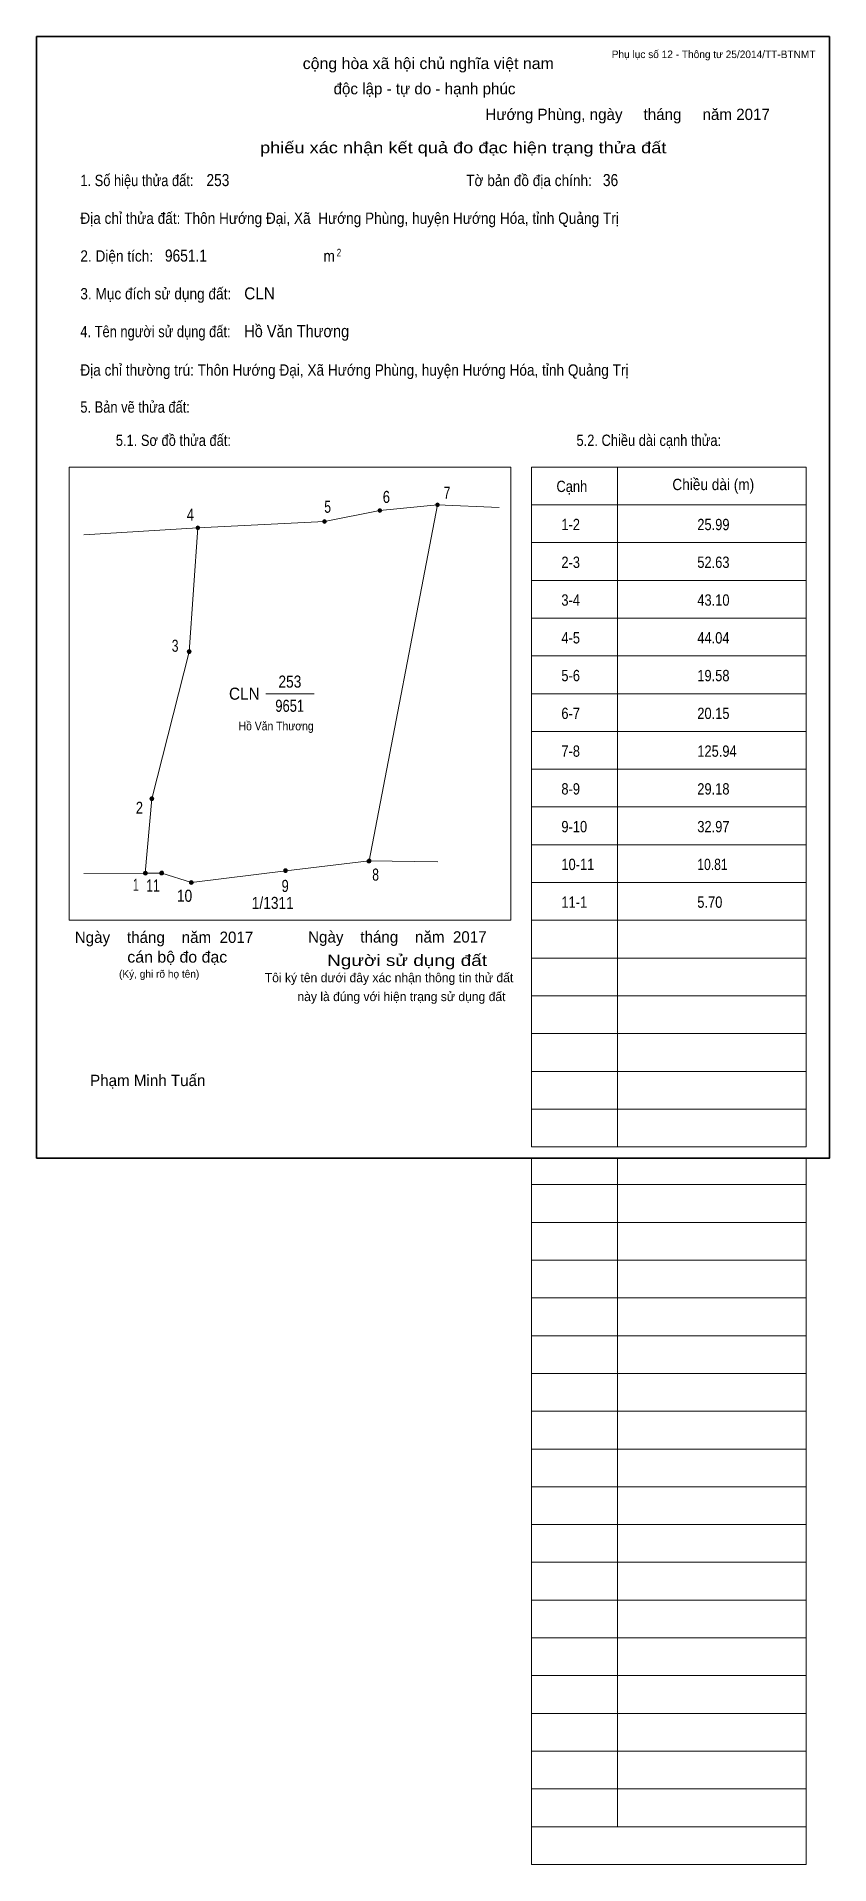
# Model space of a CAD drawing. Header units: centimetres. Extents: x 0 to 21, y -18.7 to 29.7.
import ezdxf
from ezdxf.enums import TextEntityAlignment as Align

# ---------------------------------------------------------------- set-up
doc = ezdxf.new("R2010")
doc.units = ezdxf.units.CM
doc.header["$LTSCALE"] = 0.12
for name, color, linetype in [('2', 7, 'Continuous'), ('30', 7, 'Continuous'), ('34', 7, 'Continuous')]:
    doc.layers.add(name, color=color, linetype=linetype)
for name, color, linetype, lineweight in [('32', 7, 'Continuous', 13), ('33', 7, 'Continuous', 13), ('6', 7, 'Continuous', 13), ('63', 7, 'Continuous', 13)]:
    doc.layers.add(name, color=color, linetype=linetype, lineweight=lineweight)

msp = doc.modelspace()

# ---------------------------------------------------------------- hatches: boundary and pattern name
at = {"layer": '32'}
for points in [[(9.1414, 17.149, 1), (9.0414, 17.149, 1)], [(10.6705, 17.3, 1), (10.5705, 17.3, 1)], [(4.3221, 16.6906, 1), (4.2221, 16.6906, 1)], [(7.6763, 16.8607, 1), (7.5763, 16.8607, 1)], [(4.0933, 13.4112, 1), (3.9933, 13.4112, 1)], [(3.1019, 9.5216, 1), (3.0019, 9.5216, 1)], [(8.8561, 7.8682, 1), (8.7561, 7.8682, 1)], [(2.9303, 7.5471, 1), (2.8303, 7.5471, 1)], [(3.365, 7.5502, 1), (3.265, 7.5502, 1)], [(4.1505, 7.3, 1), (4.0505, 7.3, 1)], [(6.6452, 7.6127, 1), (6.5452, 7.6127, 1)]]:
    msp.add_hatch(color=256, dxfattribs=at).paths.add_polyline_path(points)

# ---------------------------------------------------------------- linework, layer by layer
for centre in [(9.0914, 17.149), (10.6205, 17.3), (4.2721, 16.6906), (7.6263, 16.8607), (4.0433, 13.4112), (3.0519, 9.5216), (8.8061, 7.8682), (2.8803, 7.5471), (3.315, 7.5502), (4.1005, 7.3), (6.5952, 7.6127)]:
    msp.add_circle(centre, 0.05, dxfattribs=at)
at = {"layer": '33'}
msp.add_line((6.07, 12.3), (7.35, 12.3), dxfattribs=at)
at = {"layer": '6'}
for p, q in [((10.62, 17.3), (8.81, 7.87)), ((1.25, 16.51), (4.27, 16.69)), ((8.81, 7.87), (10.63, 7.85)), ((1.25, 7.54), (2.88, 7.55)), ((3.32, 7.55), (2.88, 7.55)), ((3.32, 7.55), (4.1, 7.3))]:
    msp.add_line(p, q, dxfattribs=at)
for points in [[(4.27, 16.69), (7.63, 16.86), (9.09, 17.15), (10.62, 17.3), (12.25, 17.23)], [(4.27, 16.69), (4.04, 13.41), (3.05, 9.52), (2.88, 7.55)], [(4.1, 7.3), (6.6, 7.61), (8.81, 7.87)]]:
    msp.add_lwpolyline(points, dxfattribs=at)
at = {"layer": '63'}
for p, q in [((0.86, 18.3), (12.56, 18.3)), ((0.86, 6.3), (0.86, 18.3)), ((12.56, 6.3), (12.56, 18.3)), ((13.11, 18.3), (20.38, 18.3)), ((13.11, 0.3), (13.11, 18.3)), ((15.39, 0.3), (15.39, 18.3)), ((20.38, 0.3), (20.38, 18.3)), ((13.11, 17.3), (20.38, 17.3)), ((13.11, 16.3), (20.38, 16.3)), ((13.11, 15.3), (20.38, 15.3)), ((13.11, 14.3), (20.38, 14.3)), ((13.11, 13.3), (20.38, 13.3)), ((13.11, 12.3), (20.38, 12.3)), ((13.11, 11.3), (20.38, 11.3)), ((13.11, 10.3), (20.38, 10.3)), ((13.11, 9.3), (20.38, 9.3)), ((13.11, 8.3), (20.38, 8.3)), ((13.11, 7.3), (20.38, 7.3)), ((0.86, 6.3), (12.56, 6.3)), ((13.11, 6.3), (20.38, 6.3)), ((13.11, 5.3), (20.38, 5.3)), ((13.11, 4.3), (20.38, 4.3)), ((13.11, 3.3), (20.38, 3.3)), ((13.11, 2.3), (20.38, 2.3)), ((13.11, 1.3), (20.38, 1.3)), ((13.11, 0.3), (20.38, 0.3)), ((13.11, -18.7), (13.11, 0)), ((15.39, -17.7), (15.39, 0)), ((20.38, -18.7), (20.38, 0)), ((13.11, -0.7), (20.38, -0.7)), ((13.11, -0.7), (20.38, -0.7)), ((13.11, -1.7), (20.38, -1.7)), ((13.11, -2.7), (20.38, -2.7)), ((13.11, -3.7), (20.38, -3.7)), ((13.11, -4.7), (20.38, -4.7)), ((13.11, -5.7), (20.38, -5.7)), ((13.11, -6.7), (20.38, -6.7)), ((13.11, -7.7), (20.38, -7.7)), ((13.11, -8.7), (20.38, -8.7)), ((13.11, -9.7), (20.38, -9.7)), ((13.11, -10.7), (20.38, -10.7)), ((13.11, -11.7), (20.38, -11.7)), ((13.11, -12.7), (20.38, -12.7)), ((13.11, -13.7), (20.38, -13.7)), ((13.11, -14.7), (20.38, -14.7)), ((13.11, -15.7), (20.38, -15.7)), ((13.11, -16.7), (20.38, -16.7)), ((13.11, -17.7), (20.38, -17.7)), ((13.11, -18.7), (20.38, -18.7))]:
    msp.add_line(p, q, dxfattribs=at)
at = {"layer": '63', "lineweight": 35}
msp.add_lwpolyline([(0, 0), (0, 29.7), (21, 29.7), (21, 0)], close=True, dxfattribs=at)

# ---------------------------------------------------------------- texts
at = {"layer": '2', "width": 0.9}
msp.add_text('Hồ Văn Thương', height=0.2288, dxfattribs=at).set_placement((6.345, 11.33), align=Align.CENTER)
at = {"layer": '30'}
for s, height, width, p in [('1-2', 0.3, 0.85, (13.9, 16.63)), ('25.99', 0.3, 0.85, (17.5, 16.63)), ('2-3', 0.3, 0.85, (13.9, 15.63)), ('52.63', 0.3, 0.85, (17.5, 15.63)), ('3-4', 0.3, 0.85, (13.9, 14.63)), ('43.10', 0.3, 0.85, (17.5, 14.63)), ('4-5', 0.3, 0.85, (13.9, 13.63)), ('44.04', 0.3, 0.85, (17.5, 13.63)), ('5-6', 0.3, 0.85, (13.9, 12.63)), ('19.58', 0.3, 0.85, (17.5, 12.63)), ('6-7', 0.3, 0.85, (13.9, 11.63)), ('20.15', 0.3, 0.85, (17.5, 11.63)), ('7-8', 0.3, 0.85, (13.9, 10.63)), ('125.94', 0.3, 0.85, (17.5, 10.63)), ('8-9', 0.3, 0.85, (13.9, 9.63)), ('29.18', 0.3, 0.85, (17.5, 9.63)), ('9-10', 0.3, 0.85, (13.9, 8.63)), ('32.97', 0.3, 0.85, (17.5, 8.63)), ('10-11', 0.3, 0.85, (13.9, 7.63)), ('10.81', 0.3, 0.8, (17.5, 7.63)), ('1/1311', 0.32, 0.85, (5.7, 6.6)), ('11-1', 0.3, 0.85, (13.9, 6.63)), ('5.70', 0.3, 0.85, (17.5, 6.63))]:
    msp.add_text(s, height=height, dxfattribs=dict(at, width=width)).set_placement(p)
at = {"layer": '32'}
for s, width, p in [('6', 0.8, (9.265, 17.35)), ('7', 0.75, (10.87, 17.46)), ('4', 0.8, (4.075, 16.88)), ('5', 0.75, (7.71, 17.09)), ('3', 0.75, (3.67, 13.41)), ('2', 0.8, (2.725, 9.12)), ('1', 0.65, (2.63, 7.08)), ('11', 0.75, (3.085, 7.06)), ('9', 0.8, (6.585, 7.05)), ('8', 0.75, (8.98, 7.35)), ('10', 0.85, (3.92, 6.79))]:
    msp.add_text(s, height=0.32, dxfattribs=dict(at, width=width)).set_placement(p, align=Align.CENTER)
at = {"layer": '33'}
for s, width, p in [('253', 0.85, (6.71, 12.46)), ('9651', 0.8, (6.705, 11.82))]:
    msp.add_text(s, height=0.32, dxfattribs=dict(at, width=width)).set_placement(p, align=Align.CENTER)
at = {"layer": '33', "width": 0.95}
msp.add_text('CLN', height=0.32, dxfattribs=at).set_placement((5.91, 12.14), align=Align.RIGHT)
at = {"layer": '34'}
for s, width, p in [('253', 0.85, (4.5, 25.74)), ('36', 0.85, (15, 25.74)), ('9651.1', 0.85, (3.4, 23.74)), ('CLN', 0.95, (5.5, 22.74)), ('Hồ Văn Thương', 0.9, (5.5, 21.74))]:
    msp.add_text(s, height=0.32, dxfattribs=dict(at, width=width)).set_placement(p)
at = {"layer": '63', "width": 1.05}
msp.add_text('cộng hòa xã hội chủ nghĩa việt nam', height=0.3, dxfattribs=at).set_placement((10.375, 28.84), align=Align.CENTER)
at = {"layer": '63'}
for s, height, p in [('Phụ lục số 12 - Thông tư 25/2014/TT-BTNMT', 0.2, (20.63, 29.13)), ('Ngày    tháng    năm  2017', 0.3, (5.74, 5.7)), ('Ngày    tháng    năm  2017', 0.3, (11.92, 5.71)), ('(Ký, ghi rõ họ tên)', 0.2, (4.31, 4.78))]:
    msp.add_text(s, height=height, dxfattribs=at).set_placement(p, align=Align.RIGHT)
for s, height, p in [('độc lập - tự do - hạnh phúc', 0.3, (10.275, 28.17)), ('Hướng Phùng, ngày     tháng     năm 2017', 0.3, (15.655, 27.49)), ('Tôi ký tên dưới đây xác nhận thông tin thử đất', 0.24, (9.335, 4.66)), ('này là đúng với hiện trạng sử dụng đất', 0.24, (9.665, 4.16)), ('Phạm Minh Tuấn', 0.3, (2.945, 1.91))]:
    msp.add_text(s, height=height, dxfattribs=at).set_placement(p, align=Align.CENTER)
for s, width, p in [('phiếu xác nhận kết quả đo đạc hiện trạng thửa đất', 1.2, (16.68, 26.61)), ('cán bộ đo đạc', 1.05, (5.05, 5.18)), ('Người sử dụng đất', 1.25, (11.93, 5.09))]:
    msp.add_text(s, height=0.3, dxfattribs=dict(at, width=width)).set_placement(p, align=Align.RIGHT)
for s, height, width, p in [('1. Số hiệu thửa đất:', 0.3, 0.85, (1.16, 25.74)), ('Tờ bản đồ địa chính:', 0.3, 0.9, (11.38, 25.74)), ('Địa chỉ thửa đất: Thôn Hướng Đại, Xã  Hướng Phùng, huyện Hướng Hóa, tỉnh Quảng Trị', 0.3, 0.9, (1.16, 24.74)), ('2. Diện tích:', 0.3, 0.9, (1.16, 23.74)), ('m', 0.3, 0.9, (7.6, 23.74)), ('2', 0.2, 0.8, (7.95, 23.88)), ('3. Mục đích sử dụng đất:', 0.3, 0.9, (1.16, 22.74)), ('4. Tên người sử dụng đất:', 0.3, 0.85, (1.16, 21.74)), ('Địa chỉ thường trú: Thôn Hướng Đại, Xã Hướng Phùng, huyện Hướng Hóa, tỉnh Quảng Trị', 0.3, 0.9, (1.16, 20.72)), ('5. Bản vẽ thửa đất:', 0.3, 0.85, (1.16, 19.74)), ('5.1. Sơ đồ thửa đất:', 0.3, 0.85, (2.1, 18.86)), ('5.2. Chiều dài cạnh thửa:', 0.3, 0.85, (14.3, 18.86)), ('Cạnh', 0.3, 0.85, (13.77, 17.64)), ('Chiều dài (m)', 0.3, 0.9, (16.84, 17.69))]:
    msp.add_text(s, height=height, dxfattribs=dict(at, width=width)).set_placement(p)

doc.saveas('drawing.dxf')
